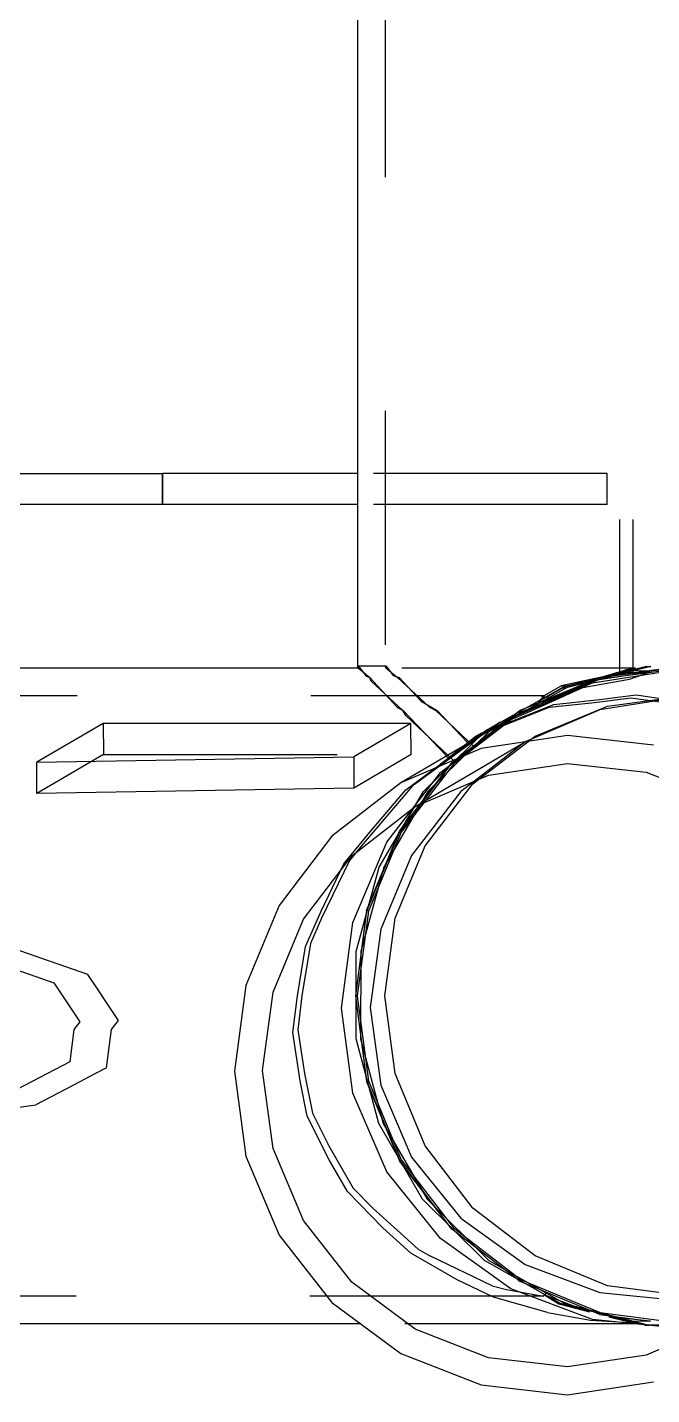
# Model space of a CAD drawing. Header units: millimetres. Extents: x 150000 to 150841, y 150000 to 150594.
# Drawn here: x 150235.93 to 150241.28, y 150458.31 to 150470.01 of the extents above; entities that cross this region are included whole.
import ezdxf

# ---------------------------------------------------------------- set-up
doc = ezdxf.new("R2010")
doc.units = ezdxf.units.MM
doc.linetypes.add('XKITLINE00', pattern=[0])
doc.linetypes.add('XKITLINE02', pattern=[4, 2, -2])

msp = doc.modelspace()

# ---------------------------------------------------------------- linework, layer by layer
at = {"color": 2, "linetype": 'XKITLINE00'}
for p, q in [((150238.758, 150502.728), (150238.758, 150464.534)), ((150196.034, 150466.194), (150237.091, 150466.194)), ((150237.091, 150466.194), (150237.091, 150465.928)), ((150238.758, 150466.194), (150237.091, 150466.194)), ((150237.091, 150465.928), (150196.034, 150465.928)), ((150238.758, 150465.928), (150237.091, 150465.928)), ((150238.78, 150464.528), (150194.359, 150464.528)), ((150238.758, 150464.534), (150238.766, 150464.544)), ((150238.758, 150464.534), (150238.766, 150464.528)), ((150238.766, 150464.544), (150238.834, 150464.459)), ((150238.834, 150464.459), (150238.864, 150464.448)), ((150238.864, 150464.448), (150239.095, 150464.198)), ((150240.762, 150464.231), (150241.102, 150464.274)), ((150241.102, 150464.274), (150241.485, 150464.22)), ((150239.095, 150464.198), (150239.15, 150464.166)), ((150239.519, 150463.776), (150239.15, 150464.166)), ((150240.093, 150464.07), (150240.398, 150464.193)), ((150240.398, 150464.193), (150240.762, 150464.231)), ((150236.581, 150464.055), (150236.013, 150463.722)), ((150239.214, 150464.055), (150236.581, 150464.055)), ((150239.214, 150464.055), (150238.728, 150463.77)), ((150239.219, 150463.79), (150239.214, 150464.055)), ((150239.774, 150463.945), (150240.093, 150464.07)), ((150239.873, 150463.984), (150239.13, 150463.547)), ((150239.774, 150463.945), (150239.678, 150463.869)), ((150239.798, 150463.954), (150239.725, 150463.897)), ((150239.814, 150463.96), (150239.736, 150463.903)), ((150239.851, 150463.975), (150239.816, 150463.95)), ((150240.555, 150463.951), (150239.818, 150463.841)), ((150241.292, 150463.868), (150240.555, 150463.951)), ((150239.219, 150463.79), (150238.728, 150463.502)), ((150239.818, 150463.841), (150239.13, 150463.547)), ((150236.013, 150463.722), (150238.728, 150463.77)), ((150236.013, 150463.454), (150236.013, 150463.722)), ((150238.728, 150463.77), (150238.728, 150463.502)), ((150239.88, 150463.612), (150240.555, 150463.712)), ((150240.555, 150463.712), (150241.23, 150463.637)), ((150239.251, 150463.343), (150239.88, 150463.612)), ((150239.759, 150463.561), (150239.643, 150463.471)), ((150241.23, 150463.637), (150241.859, 150463.39)), ((150238.728, 150463.502), (150236.013, 150463.454)), ((150239.13, 150463.547), (150238.54, 150463.089)), ((150239.643, 150463.471), (150239.222, 150462.925)), ((150238.711, 150462.923), (150239.251, 150463.343)), ((150238.54, 150463.089), (150238.088, 150462.497)), ((150238.296, 150462.381), (150238.711, 150462.923)), ((150239.222, 150462.925), (150238.957, 150462.295)), ((150238.088, 150462.497), (150237.803, 150461.811)), ((150238.036, 150461.754), (150238.296, 150462.381)), ((150238.957, 150462.295), (150238.866, 150461.624)), ((150236.452, 150461.906), (150235.677, 150462.174)), ((150236.533, 150461.784), (150236.452, 150461.906)), ((150237.803, 150461.811), (150237.706, 150461.08)), ((150237.947, 150461.084), (150238.036, 150461.754)), ((150236.714, 150461.513), (150236.6, 150461.684)), ((150238.866, 150461.624), (150238.957, 150460.959)), ((150236.654, 150461.436), (150236.714, 150461.513)), ((150236.612, 150461.107), (150236.654, 150461.436)), ((150236.612, 150461.107), (150236.517, 150461.058)), ((150237.706, 150461.08), (150237.803, 150460.352)), ((150238.036, 150460.418), (150237.947, 150461.084)), ((150236.329, 150460.96), (150236.005, 150460.792)), ((150238.957, 150460.959), (150239.222, 150460.343)), ((150235.495, 150460.719), (150236.005, 150460.792)), ((150238.296, 150459.8), (150238.036, 150460.418)), ((150237.803, 150460.352), (150238.088, 150459.677)), ((150239.222, 150460.343), (150239.643, 150459.82)), ((150239.643, 150459.82), (150240.193, 150459.425)), ((150238.711, 150459.273), (150238.296, 150459.8)), ((150238.088, 150459.677), (150238.54, 150459.101)), ((150240.193, 150459.425), (150240.833, 150459.185)), ((150239.251, 150458.872), (150238.711, 150459.273)), ((150240.833, 150459.185), (150241.52, 150459.116)), ((150238.54, 150459.101), (150239.13, 150458.663)), ((150238.788, 150458.918), (150192.329, 150458.918)), ((150241.859, 150458.919), (150241.23, 150458.65)), ((150239.88, 150458.625), (150239.251, 150458.872)), ((150239.13, 150458.663), (150239.818, 150458.394)), ((150241.23, 150458.65), (150240.555, 150458.549)), ((150240.555, 150458.549), (150239.88, 150458.625)), ((150240.555, 150458.311), (150241.292, 150458.421)), ((150239.818, 150458.394), (150240.555, 150458.311))]:
    msp.add_line(p, q, dxfattribs=at)
at = {"color": 7, "linetype": 'XKITLINE02'}
for p, q in [((150238.995, 150502.728), (150238.995, 150464.535)), ((150237.091, 150465.928), (150237.091, 150466.194)), ((150237.091, 150466.194), (150237.091, 150465.928)), ((150237.091, 150466.194), (150237.091, 150466.194)), ((150240.896, 150466.194), (150238.758, 150466.194)), ((150240.896, 150465.928), (150240.896, 150466.194)), ((150237.091, 150465.928), (150237.091, 150465.928)), ((150240.896, 150465.928), (150238.758, 150465.928)), ((150241.001, 150465.799), (150241.001, 150464.47)), ((150241.114, 150465.799), (150241.114, 150464.485)), ((150244.366, 150464.812), (150241.231, 150464.541)), ((150244.366, 150464.809), (150241.27, 150464.541)), ((150239.003, 150464.544), (150238.766, 150464.544)), ((150238.766, 150464.528), (150238.863, 150464.448)), ((150241.137, 150464.528), (150238.78, 150464.528)), ((150238.995, 150464.535), (150239.003, 150464.544)), ((150238.995, 150464.535), (150239.101, 150464.448)), ((150239.003, 150464.544), (150239.064, 150464.466)), ((150241.231, 150464.541), (150240.508, 150464.36)), ((150241.27, 150464.541), (150240.546, 150464.36)), ((150240.77, 150464.401), (150241.52, 150464.518)), ((150240.832, 150464.448), (150241.562, 150464.544)), ((150240.832, 150464.448), (150241.046, 150464.509)), ((150241.27, 150464.506), (150240.832, 150464.448)), ((150241.562, 150464.528), (150240.836, 150464.432)), ((150241.338, 150464.515), (150241.001, 150464.47)), ((150241.006, 150464.489), (150241.137, 150464.528)), ((150241.137, 150464.528), (150241.046, 150464.509)), ((150241.046, 150464.509), (150241.27, 150464.506)), ((150241.231, 150464.541), (150241.27, 150464.541)), ((150238.869, 150464.432), (150238.863, 150464.448)), ((150238.874, 150464.419), (150238.869, 150464.432)), ((150239.147, 150464.166), (150238.874, 150464.419)), ((150239.064, 150464.466), (150239.116, 150464.448)), ((150239.375, 150464.194), (150239.101, 150464.448)), ((150239.116, 150464.448), (150239.304, 150464.244)), ((150240.071, 150464.1), (150240.77, 150464.401)), ((150240.832, 150464.448), (150240.151, 150464.166)), ((150240.832, 150464.448), (150240.151, 150464.166)), ((150240.836, 150464.432), (150240.16, 150464.152)), ((150240.789, 150464.423), (150240.362, 150464.243)), ((150240.832, 150464.448), (150240.503, 150464.375)), ((150240.545, 150464.375), (150241.006, 150464.489)), ((150240.687, 150464.363), (150241.087, 150464.432)), ((150241.258, 150464.492), (150240.789, 150464.423)), ((150241.258, 150464.492), (150241.006, 150464.489)), ((150241.087, 150464.432), (150241.258, 150464.492)), ((150240.36, 150464.291), (150192.673, 150464.291)), ((150239.857, 150463.995), (150240.508, 150464.36)), ((150240.546, 150464.36), (150239.895, 150463.995)), ((150240.218, 150464.152), (150240.687, 150464.363)), ((150240.308, 150464.243), (150240.545, 150464.375)), ((150240.308, 150464.243), (150240.36, 150464.291)), ((150240.335, 150464.281), (150240.503, 150464.375)), ((150240.36, 150464.291), (150240.335, 150464.281)), ((150240.335, 150464.281), (150240.425, 150464.28)), ((150240.44, 150464.218), (150240.83, 150464.258)), ((150240.503, 150464.375), (150240.545, 150464.375)), ((150240.508, 150464.36), (150240.546, 150464.36)), ((150240.83, 150464.258), (150241.143, 150464.298)), ((150241.52, 150464.279), (150240.833, 150464.172)), ((150240.898, 150464.203), (150241.562, 150464.291)), ((150241.143, 150464.298), (150241.492, 150464.249)), ((150239.173, 150464.122), (150239.147, 150464.166)), ((150239.304, 150464.244), (150239.44, 150464.166)), ((150239.375, 150464.194), (150239.428, 150464.166)), ((150239.428, 150464.166), (150239.752, 150463.86)), ((150239.44, 150464.166), (150239.697, 150463.895)), ((150240.151, 150464.166), (150239.567, 150463.718)), ((150240.16, 150464.152), (150239.579, 150463.706)), ((150240.151, 150464.166), (150239.585, 150463.732)), ((150239.868, 150464), (150240.218, 150464.152)), ((150239.973, 150464.062), (150240.288, 150464.203)), ((150240.151, 150464.166), (150240.133, 150464.152)), ((150240.833, 150464.172), (150240.193, 150463.897)), ((150240.217, 150464.128), (150240.44, 150464.218)), ((150240.278, 150463.947), (150240.898, 150464.203)), ((150240.288, 150464.203), (150240.362, 150464.243)), ((150240.308, 150464.243), (150240.362, 150464.243)), ((150236.581, 150464.055), (150236.586, 150463.79)), ((150239.585, 150463.732), (150239.173, 150464.122)), ((150239.47, 150463.635), (150240.071, 150464.1)), ((150239.821, 150463.972), (150240.217, 150464.128)), ((150239.973, 150464.062), (150239.851, 150463.975)), ((150239.868, 150464), (150239.973, 150464.062)), ((150240.071, 150464.1), (150239.873, 150463.984)), ((150239.811, 150463.947), (150239.255, 150463.539)), ((150239.324, 150463.472), (150239.857, 150463.995)), ((150239.895, 150463.995), (150239.362, 150463.472)), ((150239.746, 150463.539), (150240.278, 150463.947)), ((150239.821, 150463.972), (150239.774, 150463.945)), ((150239.821, 150463.972), (150239.798, 150463.954)), ((150239.811, 150463.947), (150239.816, 150463.95)), ((150239.868, 150464), (150239.814, 150463.96)), ((150236.586, 150463.79), (150236.013, 150463.454)), ((150236.586, 150463.79), (150239.219, 150463.79)), ((150239.251, 150463.343), (150240.193, 150463.897)), ((150239.736, 150463.903), (150239.468, 150463.706)), ((150239.54, 150463.76), (150239.711, 150463.886)), ((150239.678, 150463.869), (150239.54, 150463.76)), ((150239.697, 150463.895), (150239.711, 150463.886)), ((150239.711, 150463.886), (150239.725, 150463.897)), ((150240.193, 150463.897), (150239.759, 150463.561)), ((150239.119, 150463.134), (150239.567, 150463.718)), ((150239.558, 150463.706), (150239.119, 150463.125)), ((150239.579, 150463.706), (150239.133, 150463.125)), ((150239.173, 150463.486), (150239.468, 150463.706)), ((150239.525, 150463.77), (150239.519, 150463.776)), ((150239.525, 150463.77), (150239.54, 150463.76)), ((150239.567, 150463.718), (150239.558, 150463.706)), ((150239.01, 150463.038), (150239.47, 150463.635)), ((150239.23, 150463.52), (150238.792, 150463.007)), ((150238.865, 150463.125), (150239.173, 150463.486)), ((150238.945, 150462.826), (150239.324, 150463.472)), ((150239.362, 150463.472), (150238.984, 150462.826)), ((150239.255, 150463.539), (150239.23, 150463.52)), ((150239.338, 150463.007), (150239.746, 150463.539)), ((150238.643, 150462.854), (150238.865, 150463.125)), ((150238.837, 150462.453), (150239.119, 150463.134)), ((150239.119, 150463.125), (150238.837, 150462.449)), ((150239.133, 150463.125), (150238.853, 150462.449)), ((150238.792, 150463.007), (150238.69, 150462.882)), ((150238.72, 150462.35), (150239.01, 150463.038)), ((150239.082, 150462.387), (150239.338, 150463.007)), ((150238.69, 150462.882), (150238.452, 150462.387)), ((150238.448, 150462.449), (150238.643, 150462.854)), ((150238.748, 150462.104), (150238.945, 150462.826)), ((150238.984, 150462.826), (150238.787, 150462.104)), ((150238.313, 150462.146), (150238.448, 150462.449)), ((150238.452, 150462.387), (150238.356, 150462.171)), ((150238.837, 150462.453), (150238.741, 150461.723)), ((150238.837, 150462.449), (150238.741, 150461.723)), ((150238.853, 150462.449), (150238.757, 150461.723)), ((150238.994, 150461.723), (150239.082, 150462.387)), ((150238.621, 150461.617), (150238.72, 150462.35)), ((150238.356, 150462.171), (150238.283, 150461.723)), ((150235.504, 150462.062), (150236.16, 150461.835)), ((150238.244, 150461.723), (150238.313, 150462.146)), ((150238.747, 150461.355), (150238.748, 150462.104)), ((150238.787, 150462.104), (150238.785, 150461.355)), ((150236.16, 150461.835), (150236.382, 150461.501)), ((150236.6, 150461.684), (150236.533, 150461.784)), ((150238.206, 150461.409), (150238.244, 150461.723)), ((150238.283, 150461.723), (150238.248, 150461.433)), ((150238.741, 150461.723), (150238.837, 150460.992)), ((150238.741, 150461.723), (150238.837, 150460.997)), ((150238.757, 150461.723), (150238.853, 150460.997)), ((150239.082, 150461.058), (150238.994, 150461.723)), ((150238.72, 150460.89), (150238.621, 150461.617)), ((150236.382, 150461.501), (150236.332, 150461.436)), ((150236.332, 150461.436), (150236.296, 150461.158)), ((150238.268, 150460.997), (150238.206, 150461.409)), ((150238.248, 150461.433), (150238.304, 150461.058)), ((150238.94, 150460.632), (150238.747, 150461.355)), ((150238.785, 150461.355), (150238.979, 150460.632)), ((150236.296, 150461.158), (150235.782, 150460.89)), ((150236.517, 150461.058), (150236.329, 150460.96)), ((150238.329, 150460.694), (150238.268, 150460.997)), ((150238.304, 150461.058), (150238.373, 150460.72)), ((150238.837, 150460.997), (150239.119, 150460.32)), ((150238.837, 150460.992), (150239.119, 150460.312)), ((150238.853, 150460.997), (150239.133, 150460.32)), ((150239.338, 150460.439), (150239.082, 150461.058)), ((150239.01, 150460.218), (150238.72, 150460.89)), ((150238.517, 150460.32), (150238.329, 150460.694)), ((150238.373, 150460.72), (150238.514, 150460.439)), ((150239.315, 150459.985), (150238.94, 150460.632)), ((150238.979, 150460.632), (150239.354, 150459.985)), ((150238.514, 150460.439), (150238.722, 150460.079)), ((150239.746, 150459.907), (150239.338, 150460.439)), ((150238.674, 150460.05), (150238.517, 150460.32)), ((150239.558, 150459.739), (150239.119, 150460.32)), ((150239.567, 150459.728), (150239.119, 150460.312)), ((150239.133, 150460.32), (150239.579, 150459.739)), ((150239.47, 150459.647), (150239.01, 150460.218)), ((150238.975, 150459.739), (150238.674, 150460.05)), ((150238.722, 150460.079), (150238.889, 150459.907)), ((150239.846, 150459.459), (150239.315, 150459.985)), ((150239.354, 150459.985), (150239.884, 150459.459)), ((150238.889, 150459.907), (150239.277, 150459.557)), ((150240.278, 150459.499), (150239.746, 150459.907)), ((150239.216, 150459.521), (150238.975, 150459.739)), ((150240.151, 150459.279), (150239.567, 150459.728)), ((150239.579, 150459.739), (150240.16, 150459.294)), ((150240.071, 150459.216), (150239.47, 150459.647)), ((150239.612, 150459.294), (150239.216, 150459.521)), ((150239.277, 150459.557), (150239.377, 150459.499)), ((150239.912, 150459.242), (150239.377, 150459.499)), ((150240.898, 150459.242), (150240.278, 150459.499)), ((150240.495, 150459.091), (150239.846, 150459.459)), ((150239.884, 150459.459), (150240.533, 150459.091)), ((150239.922, 150459.144), (150239.612, 150459.294)), ((150239.912, 150459.242), (150240.033, 150459.21)), ((150240.133, 150459.294), (150240.151, 150459.279)), ((150240.832, 150458.997), (150240.151, 150459.279)), ((150240.16, 150459.294), (150240.836, 150459.013)), ((150241.562, 150459.155), (150240.898, 150459.242)), ((150240.351, 150459.155), (150192.676, 150459.155)), ((150240.386, 150459.013), (150239.922, 150459.144)), ((150240.033, 150459.21), (150240.351, 150459.155)), ((150240.77, 150458.953), (150240.071, 150459.216)), ((150240.351, 150459.155), (150240.36, 150459.165)), ((150240.377, 150459.186), (150240.355, 150459.195)), ((150240.37, 150459.177), (150240.36, 150459.165)), ((150240.36, 150459.165), (150240.745, 150459.021)), ((150240.36, 150459.165), (150240.496, 150459.088)), ((150240.36, 150459.165), (150240.483, 150459.088)), ((150240.37, 150459.177), (150240.377, 150459.186)), ((150240.386, 150459.013), (150240.752, 150458.95)), ((150240.483, 150459.088), (150240.745, 150459.021)), ((150241.217, 150458.906), (150240.495, 150459.091)), ((150240.496, 150459.088), (150240.745, 150459.021)), ((150240.533, 150459.091), (150241.256, 150458.906)), ((150240.832, 150458.997), (150241.266, 150458.94)), ((150240.836, 150459.013), (150241.562, 150458.918)), ((150241.163, 150458.918), (150238.788, 150458.918)), ((150240.752, 150458.95), (150241.135, 150458.926)), ((150241.52, 150458.878), (150240.77, 150458.953)), ((150241.135, 150458.926), (150240.911, 150458.978)), ((150241.266, 150458.94), (150240.911, 150458.978)), ((150240.911, 150458.978), (150241.073, 150458.937)), ((150241.266, 150458.94), (150241.073, 150458.937)), ((150241.163, 150458.918), (150241.073, 150458.937)), ((150241.135, 150458.926), (150241.163, 150458.918)), ((150241.963, 150458.918), (150241.217, 150458.906)), ((150241.217, 150458.906), (150241.256, 150458.906)), ((150241.256, 150458.906), (150242.001, 150458.918))]:
    msp.add_line(p, q, dxfattribs=at)

doc.saveas('drawing.dxf')
